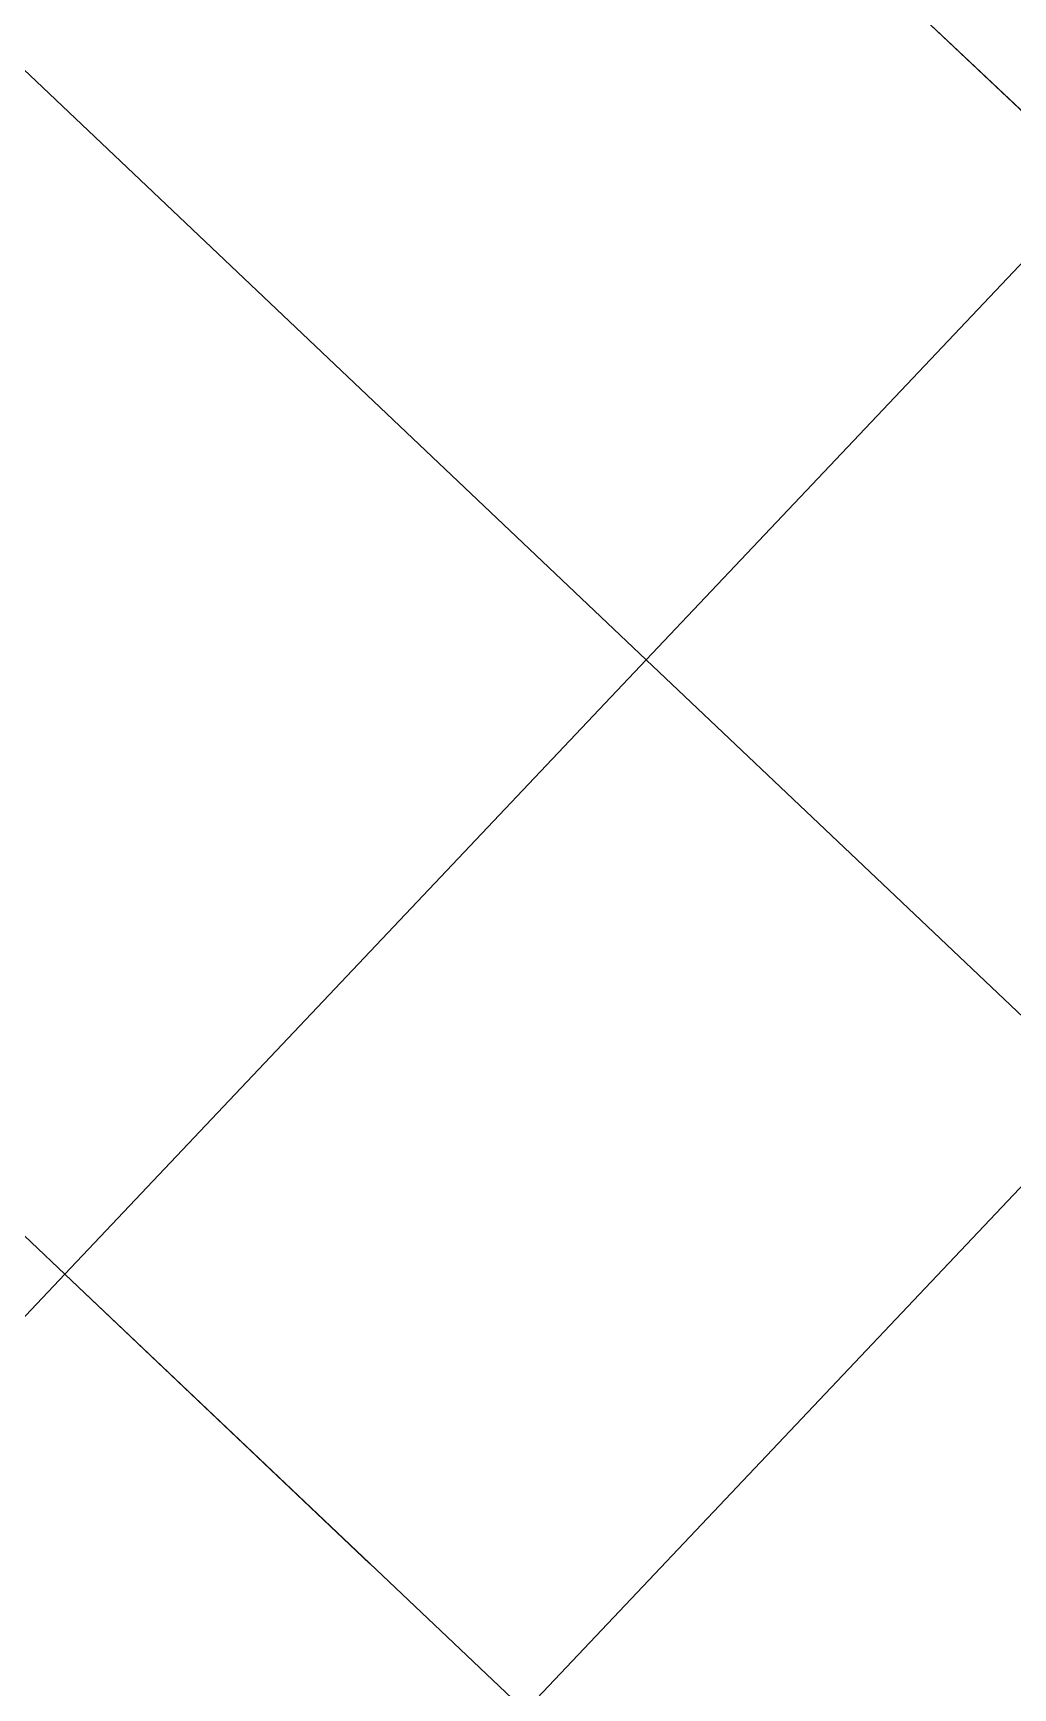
# Model space of a CAD drawing. Extents: x 363066 to 375462, y 6077936 to 6083550.
# Drawn here: x 371287.47 to 371310.62, y 6081653.52 to 6081692.65 of the extents above; entities that cross this region are included whole.
import ezdxf

# ---------------------------------------------------------------- set-up
doc = ezdxf.new("R2010")
doc.units = 0
doc.header["$LTSCALE"] = 5
doc.linetypes.add('foc-FLOWLINE', pattern=[3.75, 2.5, -1.25])
for name, color, linetype in [('C-RW', 13, 'Continuous'), ('F-EZE', 190, 'foc-FLOWLINE'), ('F-RW', 190, 'Continuous')]:
    doc.layers.add(name, color=color, linetype=linetype)

msp = doc.modelspace()

# ---------------------------------------------------------------- linework, layer by layer
at = {"layer": 'C-RW', "flags": 128}
for points in [[(370522.767, 6082109.921), (370552.818, 6082105.541), (370769.802, 6082073.889), (370779.651, 6082072.453), (370789.589, 6082071.003), (370814.322, 6082067.397), (370847.516, 6082062.555), (370844.635, 6082042.759), (370842.488, 6082028.005), (370836.593, 6081987.493), (370835.89, 6081982.668), (370835.153, 6081977.601), (370833.006, 6081962.849), (370920.803, 6081949.172), (370968.904, 6081934.482), (371042.42, 6081903.961), (371086.032, 6081874.412), (371139.018, 6081832.456), (371301.958, 6081677.825), (371312.835, 6081667.503), (371336.148, 6081645.379), (371352.815, 6081629.56), (371603.725, 6081391.436)], [(371599.45, 6081367.937), (371335.379, 6081618.541), (371322.87, 6081630.413), (371299.094, 6081652.975), (371288.217, 6081663.298), (371125.902, 6081817.335), (371074.201, 6081858.275), (371032.882, 6081886.271), (370962.135, 6081915.642), (370916.321, 6081929.633), (370810.368, 6081946.125), (370813.249, 6081965.926), (370815.393, 6081980.657), (370816.104, 6081985.543), (370816.833, 6081990.549), (370822.695, 6082030.837), (370824.851, 6082045.651), (370811.442, 6082047.608), (370786.709, 6082051.215), (370776.749, 6082052.667), (370766.922, 6082054.101), (370552.238, 6082085.419), (370522.187, 6082089.802)]]:
    msp.add_lwpolyline(points, dxfattribs=at)
at = {"layer": 'F-EZE', "flags": 128}
msp.add_lwpolyline([(374537.664, 6079045.101), (374568.353, 6079089.913), (374547.164, 6079104.485), (374532.297, 6079114.673), (374524.09, 6079120.325), (374286.72, 6079283.384), (374283.395, 6079285.657), (374272.615, 6079271.234), (374260.977, 6079255.656), (374220.96, 6079285.524), (374199.329, 6079301.67), (374187.314, 6079310.637), (374154.911, 6079334.824), (374138.77, 6079346.872), (374138.21, 6079347.29), (374134.584, 6079349.997), (374117.7, 6079362.6), (374114.377, 6079365.081), (374113.831, 6079365.488), (374097.319, 6079377.814), (374072.88, 6079396.057), (374088.331, 6079427.771), (374030.953, 6079466.985), (373750.564, 6079658.607), (373742.601, 6079664.05), (373720.955, 6079678.842), (373637.276, 6079736.03), (373472.383, 6079806.131), (373348.99, 6079884.445), (373346.287, 6079880.239), (373270.654, 6079928.242), (373243.083, 6079946.216), (373194.706, 6079977.769), (373011.152, 6080097.489), (372943.179, 6080172.318), (372934.23, 6080182.371), (372928.391, 6080188.917), (372927.202, 6080190.262), (372869.501, 6080255.039), (372869.148, 6080255.414), (372855.666, 6080266.083), (372551.563, 6080476.072), (372481.303, 6080523.19), (372403.624, 6080588.132), (372266.744, 6080713.988), (372174.591, 6080801.44), (372149.643, 6080825.116), (372120.258, 6080853.002), (371815.288, 6081142.417), (371680.737, 6081270.105), (371676.649, 6081265.804), (371673.299, 6081263.406), (371662.822, 6081273.354), (371640.183, 6081294.837), (371636.781, 6081298.069), (371627.069, 6081307.292), (371614.04, 6081319.677), (371607.168, 6081326.208), (371594.114, 6081338.613), (371581.151, 6081350.932), (371582.13, 6081356.312), (371579.131, 6081359.149), (371582.815, 6081363.044), (371441.06, 6081497.57), (371334.803, 6081598.409), (371325.054, 6081607.66), (371300.407, 6081631.049), (371288.787, 6081642.078), (371277.91, 6081652.4), (371116.064, 6081805.992), (371065.326, 6081846.169), (371025.727, 6081873), (370957.056, 6081901.509), (370912.96, 6081914.976), (370793.39, 6081933.586), (370794.041, 6081938.063), (370788.25, 6081938.908), (370789.126, 6081944.835), (370794.905, 6081943.998), (370796.272, 6081953.39), (370773.001, 6081957.015), (370753.242, 6081960.093), (370549.542, 6081991.823), (370519.499, 6081996.503), (370349.532, 6082022.979), (370231.71, 6081935.43), (370103.245, 6081954.166), (370016.131, 6082071.292), (369866.734, 6082091.746), (369838.429, 6082111.736), (369716.736, 6082128.723), (369715.011, 6082128.964), (369230.24, 6082202.585), (368935.39, 6082243.704), (368927.856, 6082206.072), (368922.49, 6082206.779), (368892.427, 6082210.738), (368890.801, 6082210.952), (368875.9, 6082212.916), (368870.933, 6082213.57), (368865.961, 6082214.225), (368853.057, 6082215.925), (368847.236, 6082216.692), (368775.125, 6082226.788), (368687.89, 6082236.957), (368546.601, 6082245.142), (368478.4, 6082278.692), (368088.315, 6082294.723), (368018.681, 6082297.584), (368003.607, 6082298.204), (367995.58, 6082298.534), (367868.012, 6082305.274), (367850.544, 6082296.225), (367808.407, 6082298.285), (367793.162, 6082299.03), (367788.416, 6082299.263), (367783.174, 6082299.519), (367754.406, 6082300.926), (367737.011, 6082311.867), (367725.427, 6082312.424), (367721.4, 6082312.618), (367317.485, 6082332.074), (367292.964, 6082334.217), (367262.864, 6082336.847), (367224.466, 6082340.202), (367177.492, 6082347.572), (367081.923, 6082363.52), (367034.664, 6082368.861), (366999.69, 6082370.187), (366523.486, 6082376.815), (366518.804, 6082376.88), (366506.262, 6082377.609), (366457.702, 6082380.436), (365896.807, 6082413.083), (365814.45, 6082412.929), (365740.243, 6082405.825), (365686.666, 6082396.527), (365661.569, 6082390.16), (365631.159, 6082382.443), (365333.705, 6082306.968), (365319.358, 6082303.014), (365288.292, 6082294.447), (365266.643, 6082288.478), (365263.618, 6082298.017), (365262.103, 6082302.782), (365285.895, 6082309.343), (365314.83, 6082317.322), (365329.297, 6082321.311), (365329.794, 6082321.448), (365631.626, 6082398.033), (365662.036, 6082405.75), (365683.535, 6082411.205), (365738.243, 6082420.698), (365813.72, 6082427.925), (365897.233, 6082428.082), (366458.137, 6082395.078), (366478.156, 6082393.901), (366507.791, 6082392.544), (366515.448, 6082392.205), (366524.058, 6082391.827), (366532.85, 6082391.702), (367000.078, 6082385.18), (367035.792, 6082383.826), (367084.001, 6082378.378), (367180.085, 6082362.342), (367226.283, 6082355.097), (367263.308, 6082351.862), (367293.408, 6082349.232), (367318.499, 6082347.04), (367783.58, 6082324.637), (367783.505, 6082320.492), (367783.415, 6082314.755), (367788.647, 6082314.479), (367793.402, 6082314.227), (367808.634, 6082313.421), (367844.452, 6082311.528), (367844.66, 6082316.52), (367844.867, 6082321.515), (367997.846, 6082313.432), (367999.41, 6082313.354), (368005.87, 6082313.086), (368020.944, 6082312.469), (368088.755, 6082309.684), (368482.178, 6082293.546), (368550.498, 6082259.938), (368689.212, 6082251.902), (368781.521, 6082240.903), (368850.161, 6082231.368), (368855.984, 6082230.616), (368868.899, 6082228.947), (368873.874, 6082228.305), (368878.843, 6082227.663), (368892.868, 6082225.851), (368893.752, 6082225.737), (368908.755, 6082223.799), (368916.024, 6082261.55), (368920.844, 6082260.879), (368924.056, 6082260.431), (369232.394, 6082217.43), (369717.174, 6082143.807), (369739.577, 6082140.405), (369844.109, 6082126.089), (369872.396, 6082106.111), (370011.919, 6082087.009), (370106.574, 6081959.744), (370230.122, 6081941.725), (370358.105, 6082036.825), (370519.934, 6082011.616), (370549.977, 6082006.936), (370755.402, 6081974.937), (370775.161, 6081971.859), (370799.859, 6081968.012), (370813.249, 6081965.926), (370810.368, 6081946.125), (370916.321, 6081929.633), (370962.135, 6081915.642), (371032.882, 6081886.271), (371074.201, 6081858.275), (371125.902, 6081817.335), (371288.217, 6081663.298), (371299.094, 6081652.975), (371322.87, 6081630.413), (371335.379, 6081618.541), (371599.45, 6081367.937), (371597.324, 6081356.256), (371610.383, 6081343.864), (371617.256, 6081337.343), (371630.279, 6081324.986), (371639.801, 6081315.951), (371643.406, 6081312.53), (371650.591, 6081305.676), (371666.005, 6081291.095), (371668.753, 6081288.487), (371672.372, 6081285.047), (371679.207, 6081292.265), (372120.832, 6080873.152), (372150.216, 6080845.254), (372197.063, 6080800.8), (372277.03, 6080724.906), (372413.565, 6080599.372), (372490.378, 6080535.155), (372559.998, 6080488.472), (372864.543, 6080278.177), (372879.283, 6080266.579), (372929.009, 6080210.767), (372934.979, 6080204.066), (372942.008, 6080196.176), (372943.894, 6080194.059), (372954.079, 6080182.628), (372998.618, 6080133.535), (373004.253, 6080127.325), (373008.033, 6080123.158), (373235.466, 6079976.609), (373284.461, 6079945.04), (373479.383, 6079819.454), (373644.513, 6079749.253), (373721.456, 6079696.669), (373751.064, 6079676.434), (374103.856, 6079435.33), (374119.653, 6079423.543), (374106.257, 6079396.101), (374123.065, 6079383.541), (374123.553, 6079383.177), (374126.628, 6079380.88), (374143.762, 6079368.086), (374147.442, 6079365.338), (374147.943, 6079364.964), (374162.01, 6079354.459), (374164.222, 6079353.177), (374199.248, 6079326.652), (374211.251, 6079317.689), (374232.877, 6079301.54), (374236.876, 6079298.554), (374242.872, 6079306.587), (374254.893, 6079297.613), (374255.631, 6079298.606), (374267.614, 6079314.63), (374279.772, 6079306.286), (374294.629, 6079296.079), (374532.794, 6079132.455), (374574.643, 6079103.702), (374589.152, 6079093.736), (374586.525, 6079089.901), (374592.053, 6079086.115), (374588.664, 6079081.166), (374583.136, 6079084.952), (374555.493, 6079044.589)], dxfattribs=at)
at = {"layer": 'F-RW', "flags": 128}
for points in [[(370968.018, 6082047.418), (371038.498, 6082027.372), (371193.19, 6081931.173), (371340.337, 6081791.685), (371387.711, 6081746.662), (371377.462, 6081735.826), (371367.157, 6081724.931), (371356.814, 6081713.997), (371337.529, 6081693.609), (371330.37, 6081686.041), (371325.371, 6081680.755), (371323.531, 6081678.81), (371312.835, 6081667.503), (371299.094, 6081652.975), (371288.787, 6081642.078), (371278.931, 6081631.657), (371271.611, 6081623.92), (371257.87, 6081609.392), (371294.084, 6081575.026), (371333.074, 6081538.023), (371409.264, 6081465.72)], [(371332.498, 6081517.895), (371283.76, 6081564.147), (371236.687, 6081608.819), (371246.993, 6081619.715), (371258.83, 6081632.226), (371260.734, 6081634.241), (371277.91, 6081652.4), (371288.217, 6081663.298), (371301.958, 6081677.825), (371312.632, 6081689.109), (371314.489, 6081691.073), (371319.473, 6081696.343), (371338.173, 6081716.112), (371345.932, 6081724.316), (371356.274, 6081735.247), (371366.61, 6081746.113), (371339.761, 6081771.567), (371183.978, 6081919.242), (371032.368, 6082013.524), (370965.84, 6082032.446)], [(371607.249, 6081410.691), (371376.356, 6081628.889), (371336.748, 6081666.321), (371323.531, 6081678.81), (371312.632, 6081689.109), (371233.888, 6081763.521), (371148.842, 6081843.81), (371094.907, 6081886.517), (371049.576, 6081917.231), (370973.984, 6081948.614), (370924.158, 6081963.833), (370836.587, 6081977.378), (370816.825, 6081980.435), (370802, 6081982.727), (370777.298, 6081986.548), (370757.537, 6081989.605), (370550.401, 6082021.648), (370520.357, 6082026.296)], [(370520.357, 6082026.296), (370550.401, 6082021.648), (370757.537, 6081989.605), (370777.298, 6081986.549), (370802, 6081982.728), (370816.825, 6081980.435), (370836.587, 6081977.379), (370924.158, 6081963.833), (370973.984, 6081948.614), (371049.576, 6081917.231), (371094.907, 6081886.517), (371148.842, 6081843.81), (371233.888, 6081763.521), (371312.632, 6081689.109), (371323.531, 6081678.81), (371336.747, 6081666.32), (371376.355, 6081628.889), (371607.249, 6081410.692)], [(371603.725, 6081391.436), (371352.815, 6081629.56), (371336.148, 6081645.379), (371312.835, 6081667.503), (371301.958, 6081677.825), (371139.018, 6081832.456), (371086.032, 6081874.412), (371042.42, 6081903.961), (370968.904, 6081934.482), (370920.803, 6081949.172), (370834.44, 6081962.625), (370814.681, 6081965.703), (370799.859, 6081968.012), (370775.161, 6081971.859), (370755.402, 6081974.937), (370549.977, 6082006.936), (370519.934, 6082011.616)]]:
    msp.add_lwpolyline(points, dxfattribs=at)

doc.saveas('drawing.dxf')
